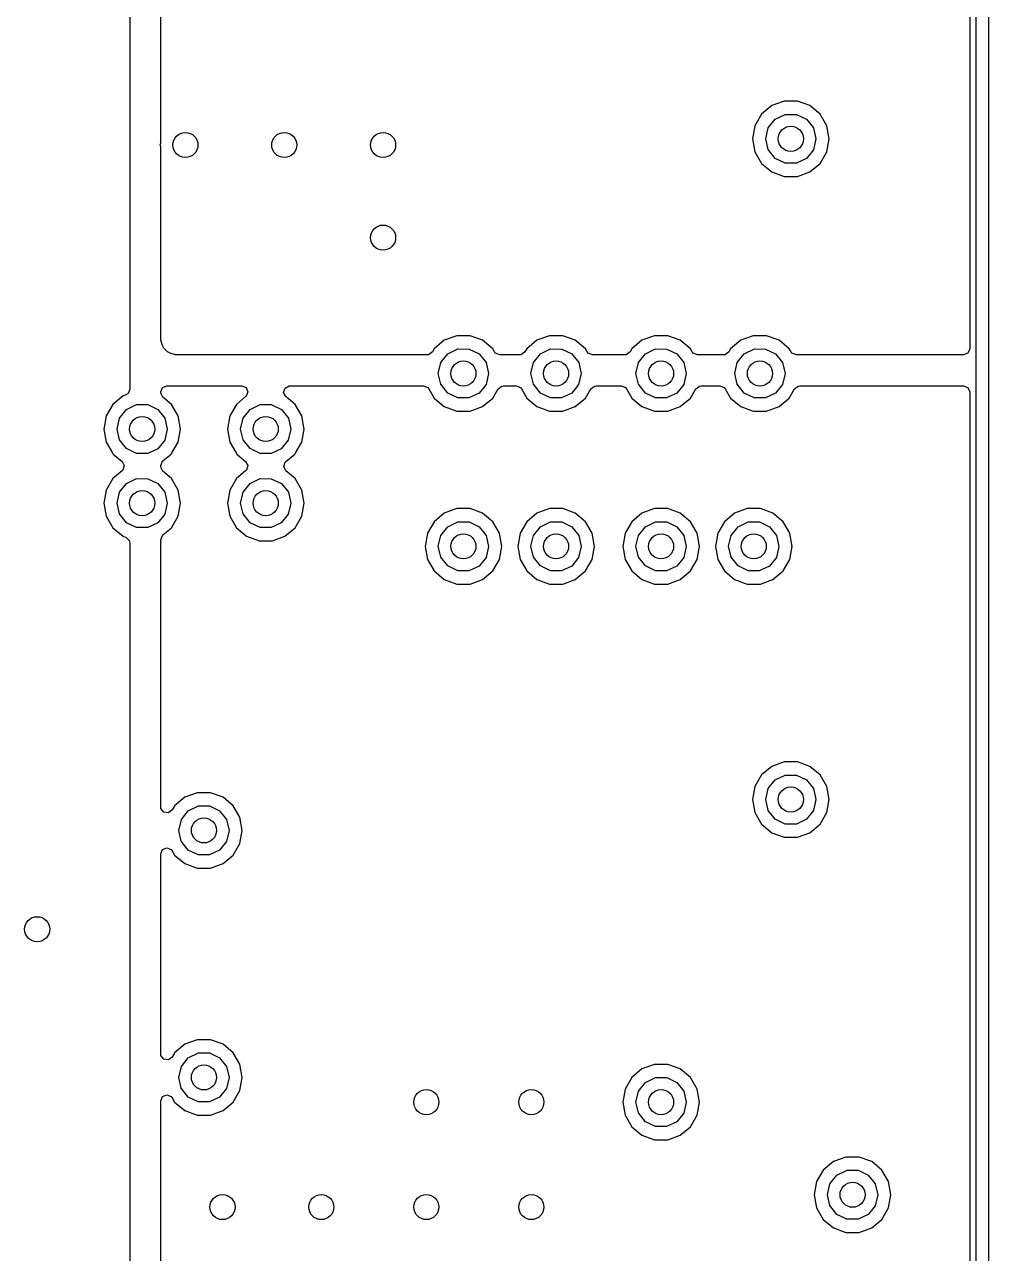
# Model space of a CAD drawing. Extents: x 2.01 to 4.77, y -4.11 to -1.35.
# Drawn here: x 4.4665 to 4.7736, y -2.5502 to -2.1585 of the extents above; entities that cross this region are included whole.
import ezdxf

# ---------------------------------------------------------------- set-up
doc = ezdxf.new("R2010")
doc.units = 0
doc.header["$MEASUREMENT"] = 0
doc.layers.add('BLACK', color=7, linetype='CONTINUOUS')

msp = doc.modelspace()

# ---------------------------------------------------------------- linework, layer by layer
at = {"layer": 'BLACK', "linetype": 'CONTINUOUS'}
for p, q in [((4.76762, -1.51476), (4.76762, -2.26182)), ((4.76965, -3.95082), (4.76965, -1.51381)), ((4.77359, -1.51381), (4.77359, -3.95082)), ((4.50984, -2.19629), (4.50984, -1.96957)), ((4.5, -1.97637), (4.5, -2.27467)), ((4.70453, -2.18431), (4.70128, -2.18704)), ((4.70851, -2.18286), (4.70453, -2.18431)), ((4.71275, -2.18286), (4.70851, -2.18286)), ((4.71673, -2.18431), (4.71275, -2.18286)), ((4.71998, -2.18704), (4.71673, -2.18431)), ((4.70128, -2.18704), (4.69916, -2.19071)), ((4.70343, -2.1914), (4.70565, -2.18862)), ((4.70565, -2.18862), (4.70886, -2.18708)), ((4.70886, -2.18708), (4.71242, -2.18708)), ((4.71242, -2.18708), (4.71562, -2.18863)), ((4.71562, -2.18863), (4.71784, -2.19141)), ((4.7221, -2.19071), (4.71998, -2.18704)), ((4.69916, -2.19071), (4.69842, -2.19488)), ((4.70263, -2.19487), (4.70343, -2.1914)), ((4.71784, -2.19141), (4.71863, -2.19488)), ((4.72284, -2.19488), (4.7221, -2.19071)), ((4.50972, -2.19684), (4.50984, -2.19629)), ((4.50984, -2.19739), (4.50972, -2.19684)), ((4.50984, -2.25852), (4.50984, -2.19739)), ((4.69842, -2.19488), (4.69916, -2.19906)), ((4.70342, -2.19834), (4.70263, -2.19487)), ((4.71863, -2.19491), (4.71783, -2.19838)), ((4.71863, -2.19488), (4.71863, -2.19491)), ((4.7221, -2.19906), (4.72284, -2.19488)), ((4.69916, -2.19906), (4.70128, -2.20273)), ((4.70563, -2.20113), (4.70342, -2.19834)), ((4.70883, -2.20268), (4.70563, -2.20113)), ((4.7156, -2.20115), (4.71239, -2.20269)), ((4.71783, -2.19838), (4.7156, -2.20115)), ((4.71998, -2.20273), (4.7221, -2.19906)), ((4.70128, -2.20273), (4.70453, -2.20545)), ((4.70453, -2.20545), (4.70851, -2.2069)), ((4.71239, -2.20269), (4.70883, -2.20268)), ((4.71275, -2.2069), (4.71673, -2.20545)), ((4.71673, -2.20545), (4.71998, -2.20273)), ((4.70851, -2.2069), (4.71275, -2.2069)), ((4.50991, -2.25903), (4.50984, -2.25852)), ((4.51038, -2.26077), (4.50991, -2.25903)), ((4.6002, -2.25912), (4.59695, -2.26184)), ((4.60418, -2.25767), (4.6002, -2.25912)), ((4.60842, -2.25767), (4.60418, -2.25767)), ((4.6124, -2.25912), (4.60842, -2.25767)), ((4.61565, -2.26184), (4.6124, -2.25912)), ((4.62972, -2.25912), (4.62648, -2.26184)), ((4.63371, -2.25767), (4.62972, -2.25912)), ((4.63795, -2.25767), (4.63371, -2.25767)), ((4.64193, -2.25912), (4.63795, -2.25767)), ((4.64518, -2.26184), (4.64193, -2.25912)), ((4.66319, -2.25912), (4.65994, -2.26184)), ((4.66717, -2.25767), (4.66319, -2.25912)), ((4.67141, -2.25767), (4.66717, -2.25767)), ((4.67539, -2.25912), (4.67141, -2.25767)), ((4.67864, -2.26184), (4.67539, -2.25912)), ((4.69468, -2.25912), (4.69144, -2.26184)), ((4.69867, -2.25767), (4.69468, -2.25912)), ((4.70291, -2.25767), (4.69867, -2.25767)), ((4.70689, -2.25912), (4.70291, -2.25767)), ((4.71014, -2.26184), (4.70689, -2.25912)), ((4.51088, -2.26165), (4.51038, -2.26077)), ((4.51197, -2.26274), (4.51088, -2.26165)), ((4.51285, -2.26325), (4.51197, -2.26274)), ((4.51459, -2.26371), (4.51285, -2.26325)), ((4.5151, -2.26378), (4.51459, -2.26371)), ((4.5947, -2.26378), (4.5151, -2.26378)), ((4.59521, -2.26371), (4.5947, -2.26378)), ((4.5964, -2.2628), (4.59521, -2.26371)), ((4.59695, -2.26184), (4.5964, -2.2628)), ((4.5991, -2.2662), (4.60132, -2.26342)), ((4.60132, -2.26342), (4.60453, -2.26188)), ((4.60453, -2.26188), (4.60809, -2.26189)), ((4.60809, -2.26189), (4.61129, -2.26343)), ((4.61129, -2.26343), (4.61351, -2.26622)), ((4.6162, -2.2628), (4.61565, -2.26184)), ((4.61651, -2.26321), (4.6162, -2.2628)), ((4.6179, -2.26378), (4.61651, -2.26321)), ((4.62423, -2.26378), (4.6179, -2.26378)), ((4.62473, -2.26371), (4.62423, -2.26378)), ((4.62592, -2.2628), (4.62473, -2.26371)), ((4.62648, -2.26184), (4.62592, -2.2628)), ((4.62862, -2.2662), (4.63085, -2.26342)), ((4.63085, -2.26342), (4.63405, -2.26188)), ((4.63405, -2.26188), (4.63761, -2.26189)), ((4.63761, -2.26189), (4.64082, -2.26343)), ((4.64082, -2.26343), (4.64304, -2.26622)), ((4.64573, -2.2628), (4.64518, -2.26184)), ((4.64604, -2.26321), (4.64573, -2.2628)), ((4.64743, -2.26378), (4.64604, -2.26321)), ((4.65769, -2.26378), (4.64743, -2.26378)), ((4.6582, -2.26371), (4.65769, -2.26378)), ((4.65939, -2.2628), (4.6582, -2.26371)), ((4.65994, -2.26184), (4.65939, -2.2628)), ((4.66209, -2.2662), (4.66431, -2.26342)), ((4.66431, -2.26342), (4.66752, -2.26188)), ((4.66752, -2.26188), (4.67108, -2.26189)), ((4.67108, -2.26189), (4.67428, -2.26343)), ((4.67428, -2.26343), (4.6765, -2.26622)), ((4.67919, -2.2628), (4.67864, -2.26184)), ((4.67951, -2.26321), (4.67919, -2.2628)), ((4.68089, -2.26378), (4.67951, -2.26321)), ((4.68919, -2.26378), (4.68089, -2.26378)), ((4.68969, -2.26371), (4.68919, -2.26378)), ((4.69088, -2.2628), (4.68969, -2.26371)), ((4.69144, -2.26184), (4.69088, -2.2628)), ((4.69358, -2.2662), (4.69581, -2.26342)), ((4.69581, -2.26342), (4.69902, -2.26188)), ((4.69902, -2.26188), (4.70257, -2.26189)), ((4.70257, -2.26189), (4.70578, -2.26343)), ((4.70578, -2.26343), (4.708, -2.26622)), ((4.71069, -2.2628), (4.71014, -2.26184)), ((4.711, -2.26321), (4.71069, -2.2628)), ((4.71239, -2.26378), (4.711, -2.26321)), ((4.76566, -2.26378), (4.71239, -2.26378)), ((4.76704, -2.26321), (4.76566, -2.26378)), ((4.76762, -2.26182), (4.76704, -2.26321)), ((4.5983, -2.26967), (4.5991, -2.2662)), ((4.61351, -2.26622), (4.6143, -2.26969)), ((4.62783, -2.26967), (4.62862, -2.2662)), ((4.64304, -2.26622), (4.64383, -2.26969)), ((4.66129, -2.26967), (4.66209, -2.2662)), ((4.6765, -2.26622), (4.67729, -2.26969)), ((4.69279, -2.26967), (4.69358, -2.2662)), ((4.708, -2.26622), (4.70879, -2.26969)), ((4.59908, -2.27314), (4.5983, -2.26967)), ((4.6143, -2.26971), (4.6135, -2.27318)), ((4.6143, -2.26969), (4.6143, -2.26971)), ((4.62861, -2.27314), (4.62783, -2.26967)), ((4.64383, -2.26971), (4.64302, -2.27318)), ((4.64383, -2.26969), (4.64383, -2.26971)), ((4.66208, -2.27314), (4.66129, -2.26967)), ((4.67729, -2.26971), (4.67649, -2.27318)), ((4.67729, -2.26969), (4.67729, -2.26971)), ((4.69357, -2.27314), (4.69279, -2.26967)), ((4.70879, -2.26971), (4.70798, -2.27318)), ((4.70879, -2.26969), (4.70879, -2.26971)), ((4.5, -2.27467), (4.49943, -2.27606)), ((4.50984, -2.27558), (4.51042, -2.2742)), ((4.50984, -2.27575), (4.50984, -2.27558)), ((4.50985, -2.27592), (4.50984, -2.27575)), ((4.51054, -2.27725), (4.50985, -2.27592)), ((4.51042, -2.2742), (4.5118, -2.27362)), ((4.5118, -2.27362), (4.53564, -2.27362)), ((4.53564, -2.27362), (4.53703, -2.2742)), ((4.53703, -2.2742), (4.5376, -2.27558)), ((4.5376, -2.27558), (4.53703, -2.27697)), ((4.54902, -2.27575), (4.54947, -2.27432)), ((4.54971, -2.27708), (4.54902, -2.27575)), ((4.54947, -2.27432), (4.5508, -2.27363)), ((4.5508, -2.27363), (4.55097, -2.27362)), ((4.55097, -2.27362), (4.59356, -2.27362)), ((4.59356, -2.27362), (4.59495, -2.2742)), ((4.59495, -2.2742), (4.59526, -2.2746)), ((4.59526, -2.2746), (4.59695, -2.27753)), ((4.6013, -2.27593), (4.59908, -2.27314)), ((4.6045, -2.27748), (4.6013, -2.27593)), ((4.61127, -2.27595), (4.60806, -2.27749)), ((4.6135, -2.27318), (4.61127, -2.27595)), ((4.61565, -2.27753), (4.61734, -2.2746)), ((4.61734, -2.2746), (4.61853, -2.27369)), ((4.61853, -2.27369), (4.61904, -2.27362)), ((4.61904, -2.27362), (4.62309, -2.27362)), ((4.62309, -2.27362), (4.62448, -2.2742)), ((4.62448, -2.2742), (4.62479, -2.2746)), ((4.62479, -2.2746), (4.62648, -2.27753)), ((4.63082, -2.27593), (4.62861, -2.27314)), ((4.63403, -2.27748), (4.63082, -2.27593)), ((4.6408, -2.27595), (4.63759, -2.27749)), ((4.64302, -2.27318), (4.6408, -2.27595)), ((4.64518, -2.27753), (4.64687, -2.2746)), ((4.64687, -2.2746), (4.64806, -2.27369)), ((4.64806, -2.27369), (4.64856, -2.27362)), ((4.64856, -2.27362), (4.65655, -2.27362)), ((4.65655, -2.27362), (4.65794, -2.2742)), ((4.65794, -2.2742), (4.65825, -2.2746)), ((4.65825, -2.2746), (4.65994, -2.27753)), ((4.66429, -2.27593), (4.66208, -2.27314)), ((4.66749, -2.27748), (4.66429, -2.27593)), ((4.67426, -2.27595), (4.67105, -2.27749)), ((4.67649, -2.27318), (4.67426, -2.27595)), ((4.67864, -2.27753), (4.68033, -2.2746)), ((4.68033, -2.2746), (4.68152, -2.27369)), ((4.68152, -2.27369), (4.68203, -2.27362)), ((4.68203, -2.27362), (4.68805, -2.27362)), ((4.68805, -2.27362), (4.68944, -2.2742)), ((4.68944, -2.2742), (4.68975, -2.2746)), ((4.68975, -2.2746), (4.69144, -2.27753)), ((4.69579, -2.27593), (4.69357, -2.27314)), ((4.69899, -2.27748), (4.69579, -2.27593)), ((4.70576, -2.27595), (4.70255, -2.27749)), ((4.70798, -2.27318), (4.70576, -2.27595)), ((4.71014, -2.27753), (4.71183, -2.2746)), ((4.71183, -2.2746), (4.71302, -2.27369)), ((4.71302, -2.27369), (4.71353, -2.27362)), ((4.71353, -2.27362), (4.76566, -2.27362)), ((4.76566, -2.27362), (4.76704, -2.2742)), ((4.76704, -2.2742), (4.76762, -2.27558)), ((4.76762, -2.27558), (4.76762, -2.60631)), ((4.49459, -2.27956), (4.49247, -2.28323)), ((4.49783, -2.27683), (4.49459, -2.27956)), ((4.498, -2.27677), (4.49783, -2.27683)), ((4.49871, -2.27651), (4.498, -2.27677)), ((4.498, -2.27677), (4.498, -2.27677)), ((4.49943, -2.27606), (4.49871, -2.27651)), ((4.49896, -2.28114), (4.50216, -2.2796)), ((4.50216, -2.2796), (4.50572, -2.2796)), ((4.50572, -2.2796), (4.50893, -2.28115)), ((4.51329, -2.27956), (4.51054, -2.27725)), ((4.51541, -2.28323), (4.51329, -2.27956)), ((4.53396, -2.27956), (4.53184, -2.28323)), ((4.5369, -2.27708), (4.53396, -2.27956)), ((4.53703, -2.27697), (4.5369, -2.27708)), ((4.53833, -2.28114), (4.54153, -2.2796)), ((4.54153, -2.2796), (4.54509, -2.2796)), ((4.54509, -2.2796), (4.5483, -2.28115)), ((4.55266, -2.27956), (4.54971, -2.27708)), ((4.55478, -2.28323), (4.55266, -2.27956)), ((4.59695, -2.27753), (4.6002, -2.28025)), ((4.60806, -2.27749), (4.6045, -2.27748)), ((4.6124, -2.28025), (4.61565, -2.27753)), ((4.62648, -2.27753), (4.62972, -2.28025)), ((4.63759, -2.27749), (4.63403, -2.27748)), ((4.64193, -2.28025), (4.64518, -2.27753)), ((4.65994, -2.27753), (4.66319, -2.28025)), ((4.67105, -2.27749), (4.66749, -2.27748)), ((4.67539, -2.28025), (4.67864, -2.27753)), ((4.69144, -2.27753), (4.69468, -2.28025)), ((4.70255, -2.27749), (4.69899, -2.27748)), ((4.70689, -2.28025), (4.71014, -2.27753)), ((4.49247, -2.28323), (4.49173, -2.2874)), ((4.49673, -2.28392), (4.49896, -2.28114)), ((4.50893, -2.28115), (4.51115, -2.28393)), ((4.51614, -2.2874), (4.51541, -2.28323)), ((4.53184, -2.28323), (4.5311, -2.2874)), ((4.5361, -2.28392), (4.53833, -2.28114)), ((4.5483, -2.28115), (4.55052, -2.28393)), ((4.55551, -2.2874), (4.55478, -2.28323)), ((4.6002, -2.28025), (4.60418, -2.2817)), ((4.60418, -2.2817), (4.60842, -2.2817)), ((4.60842, -2.2817), (4.6124, -2.28025)), ((4.62972, -2.28025), (4.63371, -2.2817)), ((4.63371, -2.2817), (4.63795, -2.2817)), ((4.63795, -2.2817), (4.64193, -2.28025)), ((4.66319, -2.28025), (4.66717, -2.2817)), ((4.66717, -2.2817), (4.67141, -2.2817)), ((4.67141, -2.2817), (4.67539, -2.28025)), ((4.69468, -2.28025), (4.69867, -2.2817)), ((4.69867, -2.2817), (4.70291, -2.2817)), ((4.70291, -2.2817), (4.70689, -2.28025)), ((4.49173, -2.2874), (4.49247, -2.29158)), ((4.49594, -2.28739), (4.49673, -2.28392)), ((4.49672, -2.29086), (4.49594, -2.28739)), ((4.51194, -2.28743), (4.51113, -2.2909)), ((4.51115, -2.28393), (4.51194, -2.2874)), ((4.51194, -2.2874), (4.51194, -2.28743)), ((4.51541, -2.29158), (4.51614, -2.2874)), ((4.5311, -2.2874), (4.53184, -2.29158)), ((4.53531, -2.28739), (4.5361, -2.28392)), ((4.53609, -2.29086), (4.53531, -2.28739)), ((4.55131, -2.28743), (4.5505, -2.2909)), ((4.55052, -2.28393), (4.55131, -2.2874)), ((4.55131, -2.2874), (4.55131, -2.28743)), ((4.55478, -2.29158), (4.55551, -2.2874)), ((4.49247, -2.29158), (4.49459, -2.29525)), ((4.49894, -2.29365), (4.49672, -2.29086)), ((4.51113, -2.2909), (4.50891, -2.29367)), ((4.51329, -2.29525), (4.51541, -2.29158)), ((4.53184, -2.29158), (4.53396, -2.29525)), ((4.53831, -2.29365), (4.53609, -2.29086)), ((4.5505, -2.2909), (4.54828, -2.29367)), ((4.55266, -2.29525), (4.55478, -2.29158)), ((4.49459, -2.29525), (4.49472, -2.29536)), ((4.49472, -2.29536), (4.49752, -2.29771)), ((4.50214, -2.2952), (4.49894, -2.29365)), ((4.5057, -2.29521), (4.50214, -2.2952)), ((4.50891, -2.29367), (4.5057, -2.29521)), ((4.51054, -2.29755), (4.51316, -2.29536)), ((4.51316, -2.29536), (4.51329, -2.29525)), ((4.53396, -2.29525), (4.53409, -2.29536)), ((4.53409, -2.29536), (4.53689, -2.29771)), ((4.54151, -2.2952), (4.53831, -2.29365)), ((4.54507, -2.29521), (4.54151, -2.2952)), ((4.54828, -2.29367), (4.54507, -2.29521)), ((4.54972, -2.29771), (4.55253, -2.29536)), ((4.55253, -2.29536), (4.55266, -2.29525)), ((4.49752, -2.29771), (4.49822, -2.29904)), ((4.49822, -2.29904), (4.49777, -2.30047)), ((4.50984, -2.29905), (4.51042, -2.29766)), ((4.50984, -2.29937), (4.50984, -2.29905)), ((4.50985, -2.29954), (4.50984, -2.29937)), ((4.51042, -2.29766), (4.51054, -2.29755)), ((4.53689, -2.29771), (4.53759, -2.29904)), ((4.53759, -2.29904), (4.53714, -2.30047)), ((4.54903, -2.29938), (4.54948, -2.29795)), ((4.54972, -2.30071), (4.54903, -2.29938)), ((4.54948, -2.29795), (4.54972, -2.29771)), ((4.49459, -2.30318), (4.49247, -2.30685)), ((4.49752, -2.30071), (4.49459, -2.30318)), ((4.49777, -2.30047), (4.49752, -2.30071)), ((4.49896, -2.30476), (4.50216, -2.30322)), ((4.50216, -2.30322), (4.50572, -2.30323)), ((4.50572, -2.30323), (4.50893, -2.30477)), ((4.51054, -2.30088), (4.50985, -2.29954)), ((4.51329, -2.30318), (4.51054, -2.30088)), ((4.51541, -2.30685), (4.51329, -2.30318)), ((4.53396, -2.30318), (4.53184, -2.30685)), ((4.53689, -2.30071), (4.53396, -2.30318)), ((4.53714, -2.30047), (4.53689, -2.30071)), ((4.53833, -2.30476), (4.54153, -2.30322)), ((4.54153, -2.30322), (4.54509, -2.30323)), ((4.54509, -2.30323), (4.5483, -2.30477)), ((4.55266, -2.30318), (4.54972, -2.30071)), ((4.55478, -2.30685), (4.55266, -2.30318)), ((4.49247, -2.30685), (4.49173, -2.31102)), ((4.49673, -2.30754), (4.49896, -2.30476)), ((4.50893, -2.30477), (4.51115, -2.30755)), ((4.51614, -2.31102), (4.51541, -2.30685)), ((4.53184, -2.30685), (4.5311, -2.31102)), ((4.5361, -2.30754), (4.53833, -2.30476)), ((4.5483, -2.30477), (4.55052, -2.30755)), ((4.55551, -2.31102), (4.55478, -2.30685)), ((4.49173, -2.31102), (4.49247, -2.3152)), ((4.49594, -2.31101), (4.49673, -2.30754)), ((4.49672, -2.31448), (4.49594, -2.31101)), ((4.51194, -2.31105), (4.51113, -2.31452)), ((4.51115, -2.30755), (4.51194, -2.31102)), ((4.51194, -2.31102), (4.51194, -2.31105)), ((4.51541, -2.3152), (4.51614, -2.31102)), ((4.5311, -2.31102), (4.53184, -2.3152)), ((4.53531, -2.31101), (4.5361, -2.30754)), ((4.53609, -2.31448), (4.53531, -2.31101)), ((4.55131, -2.31105), (4.5505, -2.31452)), ((4.55052, -2.30755), (4.55131, -2.31102)), ((4.55131, -2.31102), (4.55131, -2.31105)), ((4.55478, -2.3152), (4.55551, -2.31102)), ((4.49894, -2.31727), (4.49672, -2.31448)), ((4.51113, -2.31452), (4.50891, -2.31729)), ((4.53831, -2.31727), (4.53609, -2.31448)), ((4.5505, -2.31452), (4.54828, -2.31729)), ((4.6002, -2.31423), (4.59695, -2.31696)), ((4.60418, -2.31278), (4.6002, -2.31423)), ((4.60842, -2.31278), (4.60418, -2.31278)), ((4.6124, -2.31423), (4.60842, -2.31278)), ((4.61565, -2.31696), (4.6124, -2.31423)), ((4.62972, -2.31423), (4.62648, -2.31696)), ((4.63371, -2.31278), (4.62972, -2.31423)), ((4.63795, -2.31278), (4.63371, -2.31278)), ((4.64193, -2.31423), (4.63795, -2.31278)), ((4.64518, -2.31696), (4.64193, -2.31423)), ((4.66319, -2.31423), (4.65994, -2.31696)), ((4.66717, -2.31278), (4.66319, -2.31423)), ((4.67141, -2.31278), (4.66717, -2.31278)), ((4.67539, -2.31423), (4.67141, -2.31278)), ((4.67864, -2.31696), (4.67539, -2.31423)), ((4.69272, -2.31423), (4.68947, -2.31696)), ((4.6967, -2.31278), (4.69272, -2.31423)), ((4.70094, -2.31278), (4.6967, -2.31278)), ((4.70492, -2.31423), (4.70094, -2.31278)), ((4.70817, -2.31696), (4.70492, -2.31423)), ((4.49247, -2.3152), (4.49459, -2.31887)), ((4.49459, -2.31887), (4.49783, -2.32159)), ((4.50214, -2.31882), (4.49894, -2.31727)), ((4.5057, -2.31883), (4.50214, -2.31882)), ((4.50891, -2.31729), (4.5057, -2.31883)), ((4.51054, -2.32117), (4.51316, -2.31898)), ((4.51316, -2.31898), (4.51329, -2.31887)), ((4.51329, -2.31887), (4.51541, -2.3152)), ((4.53184, -2.3152), (4.53396, -2.31887)), ((4.53396, -2.31887), (4.5372, -2.32159)), ((4.54151, -2.31882), (4.53831, -2.31727)), ((4.54507, -2.31883), (4.54151, -2.31882)), ((4.54828, -2.31729), (4.54507, -2.31883)), ((4.54941, -2.32159), (4.55266, -2.31887)), ((4.55266, -2.31887), (4.55478, -2.3152)), ((4.59695, -2.31696), (4.59483, -2.32063)), ((4.5991, -2.32132), (4.60132, -2.31854)), ((4.60132, -2.31854), (4.60453, -2.317)), ((4.60453, -2.317), (4.60809, -2.31701)), ((4.60809, -2.31701), (4.61129, -2.31855)), ((4.61129, -2.31855), (4.61351, -2.32133)), ((4.61777, -2.32063), (4.61565, -2.31696)), ((4.62648, -2.31696), (4.62436, -2.32063)), ((4.62862, -2.32132), (4.63085, -2.31854)), ((4.63085, -2.31854), (4.63405, -2.317)), ((4.63405, -2.317), (4.63761, -2.31701)), ((4.63761, -2.31701), (4.64082, -2.31855)), ((4.64082, -2.31855), (4.64304, -2.32133)), ((4.6473, -2.32063), (4.64518, -2.31696)), ((4.65994, -2.31696), (4.65782, -2.32063)), ((4.66209, -2.32132), (4.66431, -2.31854)), ((4.66431, -2.31854), (4.66752, -2.317)), ((4.66752, -2.317), (4.67108, -2.31701)), ((4.67108, -2.31701), (4.67428, -2.31855)), ((4.67428, -2.31855), (4.6765, -2.32133)), ((4.68076, -2.32063), (4.67864, -2.31696)), ((4.68947, -2.31696), (4.68735, -2.32063)), ((4.69162, -2.32132), (4.69384, -2.31854)), ((4.69384, -2.31854), (4.69705, -2.317)), ((4.69705, -2.317), (4.7006, -2.31701)), ((4.7006, -2.31701), (4.70381, -2.31855)), ((4.70381, -2.31855), (4.70603, -2.32133)), ((4.71029, -2.32063), (4.70817, -2.31696)), ((4.49783, -2.32159), (4.498, -2.32165)), ((4.498, -2.32165), (4.498, -2.32165)), ((4.498, -2.32165), (4.49871, -2.32191)), ((4.49871, -2.32191), (4.49982, -2.32293)), ((4.49982, -2.32293), (4.5, -2.32375)), ((4.50984, -2.32267), (4.51042, -2.32129)), ((4.50984, -2.40786), (4.50984, -2.32267)), ((4.51042, -2.32129), (4.51054, -2.32117)), ((4.5372, -2.32159), (4.54119, -2.32304)), ((4.54543, -2.32304), (4.54941, -2.32159)), ((4.59483, -2.32063), (4.59409, -2.3248)), ((4.5983, -2.32479), (4.5991, -2.32132)), ((4.61351, -2.32133), (4.6143, -2.3248)), ((4.6185, -2.3248), (4.61777, -2.32063)), ((4.62436, -2.32063), (4.62362, -2.3248)), ((4.62783, -2.32479), (4.62862, -2.32132)), ((4.64304, -2.32133), (4.64383, -2.3248)), ((4.64803, -2.3248), (4.6473, -2.32063)), ((4.65782, -2.32063), (4.65709, -2.3248)), ((4.66129, -2.32479), (4.66209, -2.32132)), ((4.6765, -2.32133), (4.67729, -2.3248)), ((4.6815, -2.3248), (4.68076, -2.32063)), ((4.68735, -2.32063), (4.68661, -2.3248)), ((4.69082, -2.32479), (4.69162, -2.32132)), ((4.70603, -2.32133), (4.70682, -2.3248)), ((4.71102, -2.3248), (4.71029, -2.32063)), ((4.5, -2.32375), (4.5, -2.88976)), ((4.54119, -2.32304), (4.54543, -2.32304)), ((4.59409, -2.3248), (4.59483, -2.32898)), ((4.59908, -2.32826), (4.5983, -2.32479)), ((4.6143, -2.32483), (4.6135, -2.3283)), ((4.6143, -2.3248), (4.6143, -2.32483)), ((4.61777, -2.32898), (4.6185, -2.3248)), ((4.62362, -2.3248), (4.62436, -2.32898)), ((4.62861, -2.32826), (4.62783, -2.32479)), ((4.64383, -2.32483), (4.64302, -2.3283)), ((4.64383, -2.3248), (4.64383, -2.32483)), ((4.6473, -2.32898), (4.64803, -2.3248)), ((4.65709, -2.3248), (4.65782, -2.32898)), ((4.66208, -2.32826), (4.66129, -2.32479)), ((4.67729, -2.32483), (4.67649, -2.3283)), ((4.67729, -2.3248), (4.67729, -2.32483)), ((4.68076, -2.32898), (4.6815, -2.3248)), ((4.68661, -2.3248), (4.68735, -2.32898)), ((4.6916, -2.32826), (4.69082, -2.32479)), ((4.70682, -2.32483), (4.70602, -2.3283)), ((4.70682, -2.3248), (4.70682, -2.32483)), ((4.71029, -2.32898), (4.71102, -2.3248)), ((4.59483, -2.32898), (4.59695, -2.33265)), ((4.6013, -2.33105), (4.59908, -2.32826)), ((4.6135, -2.3283), (4.61127, -2.33107)), ((4.61565, -2.33265), (4.61777, -2.32898)), ((4.62436, -2.32898), (4.62648, -2.33265)), ((4.63082, -2.33105), (4.62861, -2.32826)), ((4.64302, -2.3283), (4.6408, -2.33107)), ((4.64518, -2.33265), (4.6473, -2.32898)), ((4.65782, -2.32898), (4.65994, -2.33265)), ((4.66429, -2.33105), (4.66208, -2.32826)), ((4.67649, -2.3283), (4.67426, -2.33107)), ((4.67864, -2.33265), (4.68076, -2.32898)), ((4.68735, -2.32898), (4.68947, -2.33265)), ((4.69382, -2.33105), (4.6916, -2.32826)), ((4.70602, -2.3283), (4.70379, -2.33107)), ((4.70817, -2.33265), (4.71029, -2.32898)), ((4.59695, -2.33265), (4.6002, -2.33537)), ((4.6045, -2.3326), (4.6013, -2.33105)), ((4.60806, -2.33261), (4.6045, -2.3326)), ((4.61127, -2.33107), (4.60806, -2.33261)), ((4.6124, -2.33537), (4.61565, -2.33265)), ((4.62648, -2.33265), (4.62972, -2.33537)), ((4.63403, -2.3326), (4.63082, -2.33105)), ((4.63759, -2.33261), (4.63403, -2.3326)), ((4.6408, -2.33107), (4.63759, -2.33261)), ((4.64193, -2.33537), (4.64518, -2.33265)), ((4.65994, -2.33265), (4.66319, -2.33537)), ((4.66749, -2.3326), (4.66429, -2.33105)), ((4.67105, -2.33261), (4.66749, -2.3326)), ((4.67426, -2.33107), (4.67105, -2.33261)), ((4.67539, -2.33537), (4.67864, -2.33265)), ((4.68947, -2.33265), (4.69272, -2.33537)), ((4.69702, -2.3326), (4.69382, -2.33105)), ((4.70058, -2.33261), (4.69702, -2.3326)), ((4.70379, -2.33107), (4.70058, -2.33261)), ((4.70492, -2.33537), (4.70817, -2.33265)), ((4.6002, -2.33537), (4.60418, -2.33682)), ((4.60418, -2.33682), (4.60842, -2.33682)), ((4.60842, -2.33682), (4.6124, -2.33537)), ((4.62972, -2.33537), (4.63371, -2.33682)), ((4.63371, -2.33682), (4.63795, -2.33682)), ((4.63795, -2.33682), (4.64193, -2.33537)), ((4.66319, -2.33537), (4.66717, -2.33682)), ((4.66717, -2.33682), (4.67141, -2.33682)), ((4.67141, -2.33682), (4.67539, -2.33537)), ((4.69272, -2.33537), (4.6967, -2.33682)), ((4.6967, -2.33682), (4.70094, -2.33682)), ((4.70094, -2.33682), (4.70492, -2.33537)), ((4.70851, -2.39349), (4.70453, -2.39494)), ((4.71275, -2.39349), (4.70851, -2.39349)), ((4.71673, -2.39494), (4.71275, -2.39349)), ((4.70453, -2.39494), (4.70128, -2.39767)), ((4.71998, -2.39767), (4.71673, -2.39494)), ((4.70128, -2.39767), (4.69916, -2.40134)), ((4.70343, -2.40203), (4.70565, -2.39925)), ((4.70565, -2.39925), (4.70886, -2.39771)), ((4.70886, -2.39771), (4.71242, -2.39771)), ((4.71242, -2.39771), (4.71562, -2.39926)), ((4.71562, -2.39926), (4.71784, -2.40204)), ((4.7221, -2.40134), (4.71998, -2.39767)), ((4.51752, -2.40478), (4.51427, -2.40751)), ((4.5215, -2.40333), (4.51752, -2.40478)), ((4.52574, -2.40333), (4.5215, -2.40333)), ((4.52972, -2.40478), (4.52574, -2.40333)), ((4.53059, -2.40551), (4.52972, -2.40478)), ((4.69916, -2.40134), (4.69842, -2.40551)), ((4.70263, -2.4055), (4.70343, -2.40203)), ((4.71784, -2.40204), (4.71863, -2.40551)), ((4.72284, -2.40551), (4.7221, -2.40134)), ((4.50991, -2.40837), (4.50984, -2.40786)), ((4.51082, -2.40956), (4.50991, -2.40837)), ((4.5135, -2.40884), (4.51231, -2.40976)), ((4.51419, -2.40766), (4.5135, -2.40884)), ((4.51427, -2.40751), (4.51419, -2.40766)), ((4.51642, -2.41187), (4.51864, -2.40909)), ((4.51864, -2.40909), (4.52185, -2.40755)), ((4.52185, -2.40755), (4.52541, -2.40756)), ((4.52541, -2.40756), (4.52861, -2.4091)), ((4.52861, -2.4091), (4.53083, -2.41189)), ((4.53297, -2.40751), (4.53059, -2.40551)), ((4.53509, -2.41118), (4.53297, -2.40751)), ((4.69842, -2.40551), (4.69916, -2.40969)), ((4.70342, -2.40897), (4.70263, -2.4055)), ((4.70563, -2.41176), (4.70342, -2.40897)), ((4.71783, -2.40901), (4.7156, -2.41178)), ((4.71863, -2.40554), (4.71783, -2.40901)), ((4.71863, -2.40551), (4.71863, -2.40554)), ((4.7221, -2.40969), (4.72284, -2.40551)), ((4.51231, -2.40976), (4.51082, -2.40956)), ((4.51562, -2.41534), (4.51642, -2.41187)), ((4.53083, -2.41189), (4.53162, -2.41535)), ((4.53583, -2.41535), (4.53509, -2.41118)), ((4.69916, -2.40969), (4.70128, -2.41336)), ((4.70883, -2.41331), (4.70563, -2.41176)), ((4.7156, -2.41178), (4.71239, -2.41332)), ((4.71998, -2.41336), (4.7221, -2.40969)), ((4.51641, -2.41881), (4.51562, -2.41534)), ((4.53162, -2.41538), (4.53082, -2.41885)), ((4.53162, -2.41535), (4.53162, -2.41538)), ((4.53509, -2.41953), (4.53583, -2.41535)), ((4.70128, -2.41336), (4.70453, -2.41608)), ((4.70453, -2.41608), (4.70851, -2.41753)), ((4.71239, -2.41332), (4.70883, -2.41331)), ((4.71275, -2.41753), (4.71673, -2.41608)), ((4.71673, -2.41608), (4.71998, -2.41336)), ((4.51042, -2.42146), (4.5118, -2.42088)), ((4.5118, -2.42088), (4.51319, -2.42146)), ((4.51862, -2.4216), (4.51641, -2.41881)), ((4.53082, -2.41885), (4.52859, -2.42162)), ((4.53297, -2.4232), (4.53509, -2.41953)), ((4.70851, -2.41753), (4.71275, -2.41753)), ((4.50984, -2.42284), (4.51042, -2.42146)), ((4.50984, -2.4866), (4.50984, -2.42284)), ((4.51319, -2.42146), (4.5135, -2.42186)), ((4.5135, -2.42186), (4.51427, -2.4232)), ((4.51427, -2.4232), (4.51752, -2.42592)), ((4.52182, -2.42315), (4.51862, -2.4216)), ((4.52538, -2.42316), (4.52182, -2.42315)), ((4.52859, -2.42162), (4.52538, -2.42316)), ((4.52972, -2.42592), (4.53297, -2.4232)), ((4.51752, -2.42592), (4.5215, -2.42737)), ((4.5215, -2.42737), (4.52574, -2.42737)), ((4.52574, -2.42737), (4.52972, -2.42592)), ((4.51752, -2.48352), (4.51427, -2.48625)), ((4.5215, -2.48207), (4.51752, -2.48352)), ((4.52574, -2.48207), (4.5215, -2.48207)), ((4.52972, -2.48352), (4.52574, -2.48207)), ((4.53297, -2.48625), (4.52972, -2.48352)), ((4.50991, -2.48711), (4.50984, -2.4866)), ((4.51082, -2.4883), (4.50991, -2.48711)), ((4.51419, -2.4864), (4.5135, -2.48759)), ((4.51427, -2.48625), (4.51419, -2.4864)), ((4.51864, -2.48783), (4.52185, -2.48629)), ((4.52185, -2.48629), (4.52541, -2.4863)), ((4.52541, -2.4863), (4.52861, -2.48784)), ((4.53509, -2.48992), (4.53297, -2.48625)), ((4.51231, -2.4885), (4.51082, -2.4883)), ((4.5135, -2.48759), (4.51231, -2.4885)), ((4.51562, -2.49408), (4.51642, -2.49061)), ((4.51642, -2.49061), (4.51864, -2.48783)), ((4.52861, -2.48784), (4.53083, -2.49063)), ((4.53083, -2.49063), (4.53162, -2.49409)), ((4.53583, -2.49409), (4.53509, -2.48992)), ((4.66319, -2.4914), (4.65994, -2.49412)), ((4.66717, -2.48995), (4.66319, -2.4914)), ((4.67141, -2.48995), (4.66717, -2.48995)), ((4.67539, -2.4914), (4.67141, -2.48995)), ((4.67864, -2.49412), (4.67539, -2.4914)), ((4.51641, -2.49755), (4.51562, -2.49408)), ((4.53162, -2.49412), (4.53082, -2.49759)), ((4.53162, -2.49409), (4.53162, -2.49412)), ((4.53509, -2.49827), (4.53583, -2.49409)), ((4.65994, -2.49412), (4.65782, -2.49779)), ((4.66431, -2.49571), (4.66752, -2.49417)), ((4.66752, -2.49417), (4.67108, -2.49417)), ((4.67108, -2.49417), (4.67428, -2.49572)), ((4.68076, -2.49779), (4.67864, -2.49412)), ((4.51862, -2.50034), (4.51641, -2.49755)), ((4.53082, -2.49759), (4.52859, -2.50036)), ((4.53297, -2.50194), (4.53509, -2.49827)), ((4.65782, -2.49779), (4.65709, -2.50197)), ((4.66129, -2.50195), (4.66209, -2.49849)), ((4.66209, -2.49849), (4.66431, -2.49571)), ((4.67428, -2.49572), (4.6765, -2.4985)), ((4.6765, -2.4985), (4.67729, -2.50197)), ((4.6815, -2.50197), (4.68076, -2.49779)), ((4.50984, -2.50158), (4.51042, -2.5002)), ((4.50984, -2.87796), (4.50984, -2.50158)), ((4.51042, -2.5002), (4.5118, -2.49962)), ((4.5118, -2.49962), (4.51319, -2.5002)), ((4.51319, -2.5002), (4.5135, -2.5006)), ((4.5135, -2.5006), (4.51427, -2.50194)), ((4.51427, -2.50194), (4.51752, -2.50466)), ((4.52182, -2.50189), (4.51862, -2.50034)), ((4.52538, -2.5019), (4.52182, -2.50189)), ((4.52859, -2.50036), (4.52538, -2.5019)), ((4.52972, -2.50466), (4.53294, -2.50197)), ((4.53294, -2.50197), (4.53297, -2.50194)), ((4.65709, -2.50197), (4.65782, -2.50614)), ((4.66208, -2.50543), (4.66129, -2.50195)), ((4.67729, -2.502), (4.67649, -2.50546)), ((4.67729, -2.50197), (4.67729, -2.502)), ((4.68076, -2.50614), (4.6815, -2.50197)), ((4.51752, -2.50466), (4.5215, -2.50611)), ((4.5215, -2.50611), (4.52574, -2.50611)), ((4.52574, -2.50611), (4.52972, -2.50466)), ((4.65782, -2.50614), (4.65994, -2.50981)), ((4.66429, -2.50821), (4.66208, -2.50543)), ((4.67649, -2.50546), (4.67426, -2.50824)), ((4.67864, -2.50981), (4.68076, -2.50614)), ((4.65994, -2.50981), (4.66319, -2.51254)), ((4.66749, -2.50976), (4.66429, -2.50821)), ((4.67105, -2.50977), (4.66749, -2.50976)), ((4.67426, -2.50824), (4.67105, -2.50977)), ((4.67539, -2.51254), (4.67864, -2.50981)), ((4.66319, -2.51254), (4.66717, -2.51399)), ((4.66717, -2.51399), (4.67141, -2.51399)), ((4.67141, -2.51399), (4.67539, -2.51254)), ((4.72421, -2.52093), (4.72097, -2.52365)), ((4.7282, -2.51948), (4.72421, -2.52093)), ((4.73243, -2.51948), (4.7282, -2.51948)), ((4.73642, -2.52093), (4.73243, -2.51948)), ((4.73966, -2.52365), (4.73642, -2.52093)), ((4.72097, -2.52365), (4.71885, -2.52732)), ((4.72311, -2.52801), (4.72533, -2.52524)), ((4.72533, -2.52524), (4.72854, -2.52369)), ((4.72854, -2.52369), (4.7321, -2.5237)), ((4.7321, -2.5237), (4.73531, -2.52524)), ((4.73531, -2.52524), (4.73752, -2.52803)), ((4.74178, -2.52732), (4.73966, -2.52365)), ((4.71885, -2.52732), (4.71811, -2.5315)), ((4.72231, -2.53148), (4.72311, -2.52801)), ((4.73752, -2.52803), (4.73831, -2.5315)), ((4.74252, -2.5315), (4.74178, -2.52732)), ((4.71811, -2.5315), (4.71885, -2.53567)), ((4.7231, -2.53495), (4.72231, -2.53148)), ((4.73831, -2.53152), (4.73751, -2.53499)), ((4.73831, -2.5315), (4.73831, -2.53152)), ((4.74178, -2.53567), (4.74252, -2.5315)), ((4.71885, -2.53567), (4.72097, -2.53934)), ((4.72531, -2.53774), (4.7231, -2.53495)), ((4.72852, -2.53929), (4.72531, -2.53774)), ((4.73528, -2.53777), (4.73207, -2.5393)), ((4.73751, -2.53499), (4.73528, -2.53777)), ((4.73966, -2.53934), (4.74178, -2.53567)), ((4.72097, -2.53934), (4.72421, -2.54207)), ((4.72421, -2.54207), (4.7282, -2.54352)), ((4.73207, -2.5393), (4.72852, -2.53929)), ((4.73243, -2.54352), (4.73642, -2.54207)), ((4.73642, -2.54207), (4.73966, -2.53934)), ((4.7282, -2.54352), (4.73243, -2.54352))]:
    msp.add_line(p, q, dxfattribs=at)
at = {"layer": 'BLACK'}
for centre in [(4.51772, -2.19685), (4.54921, -2.19685), (4.58071, -2.19685), (4.71063, -2.19488), (4.58071, -2.22638), (4.6063, -2.26969), (4.63583, -2.26969), (4.66929, -2.26969), (4.70079, -2.26969), (4.50394, -2.2874), (4.54331, -2.2874), (4.50394, -2.31102), (4.54331, -2.31102), (4.6063, -2.3248), (4.63583, -2.3248), (4.66929, -2.3248), (4.69882, -2.3248), (4.71063, -2.40551), (4.52362, -2.41535), (4.47047, -2.44685), (4.52362, -2.49409), (4.59449, -2.50197), (4.62795, -2.50197), (4.66929, -2.50197), (4.73031, -2.5315), (4.52953, -2.53543), (4.56102, -2.53543), (4.59449, -2.53543), (4.62795, -2.53543)]:
    msp.add_circle(centre, 0.004, dxfattribs=at)

doc.saveas('drawing.dxf')
